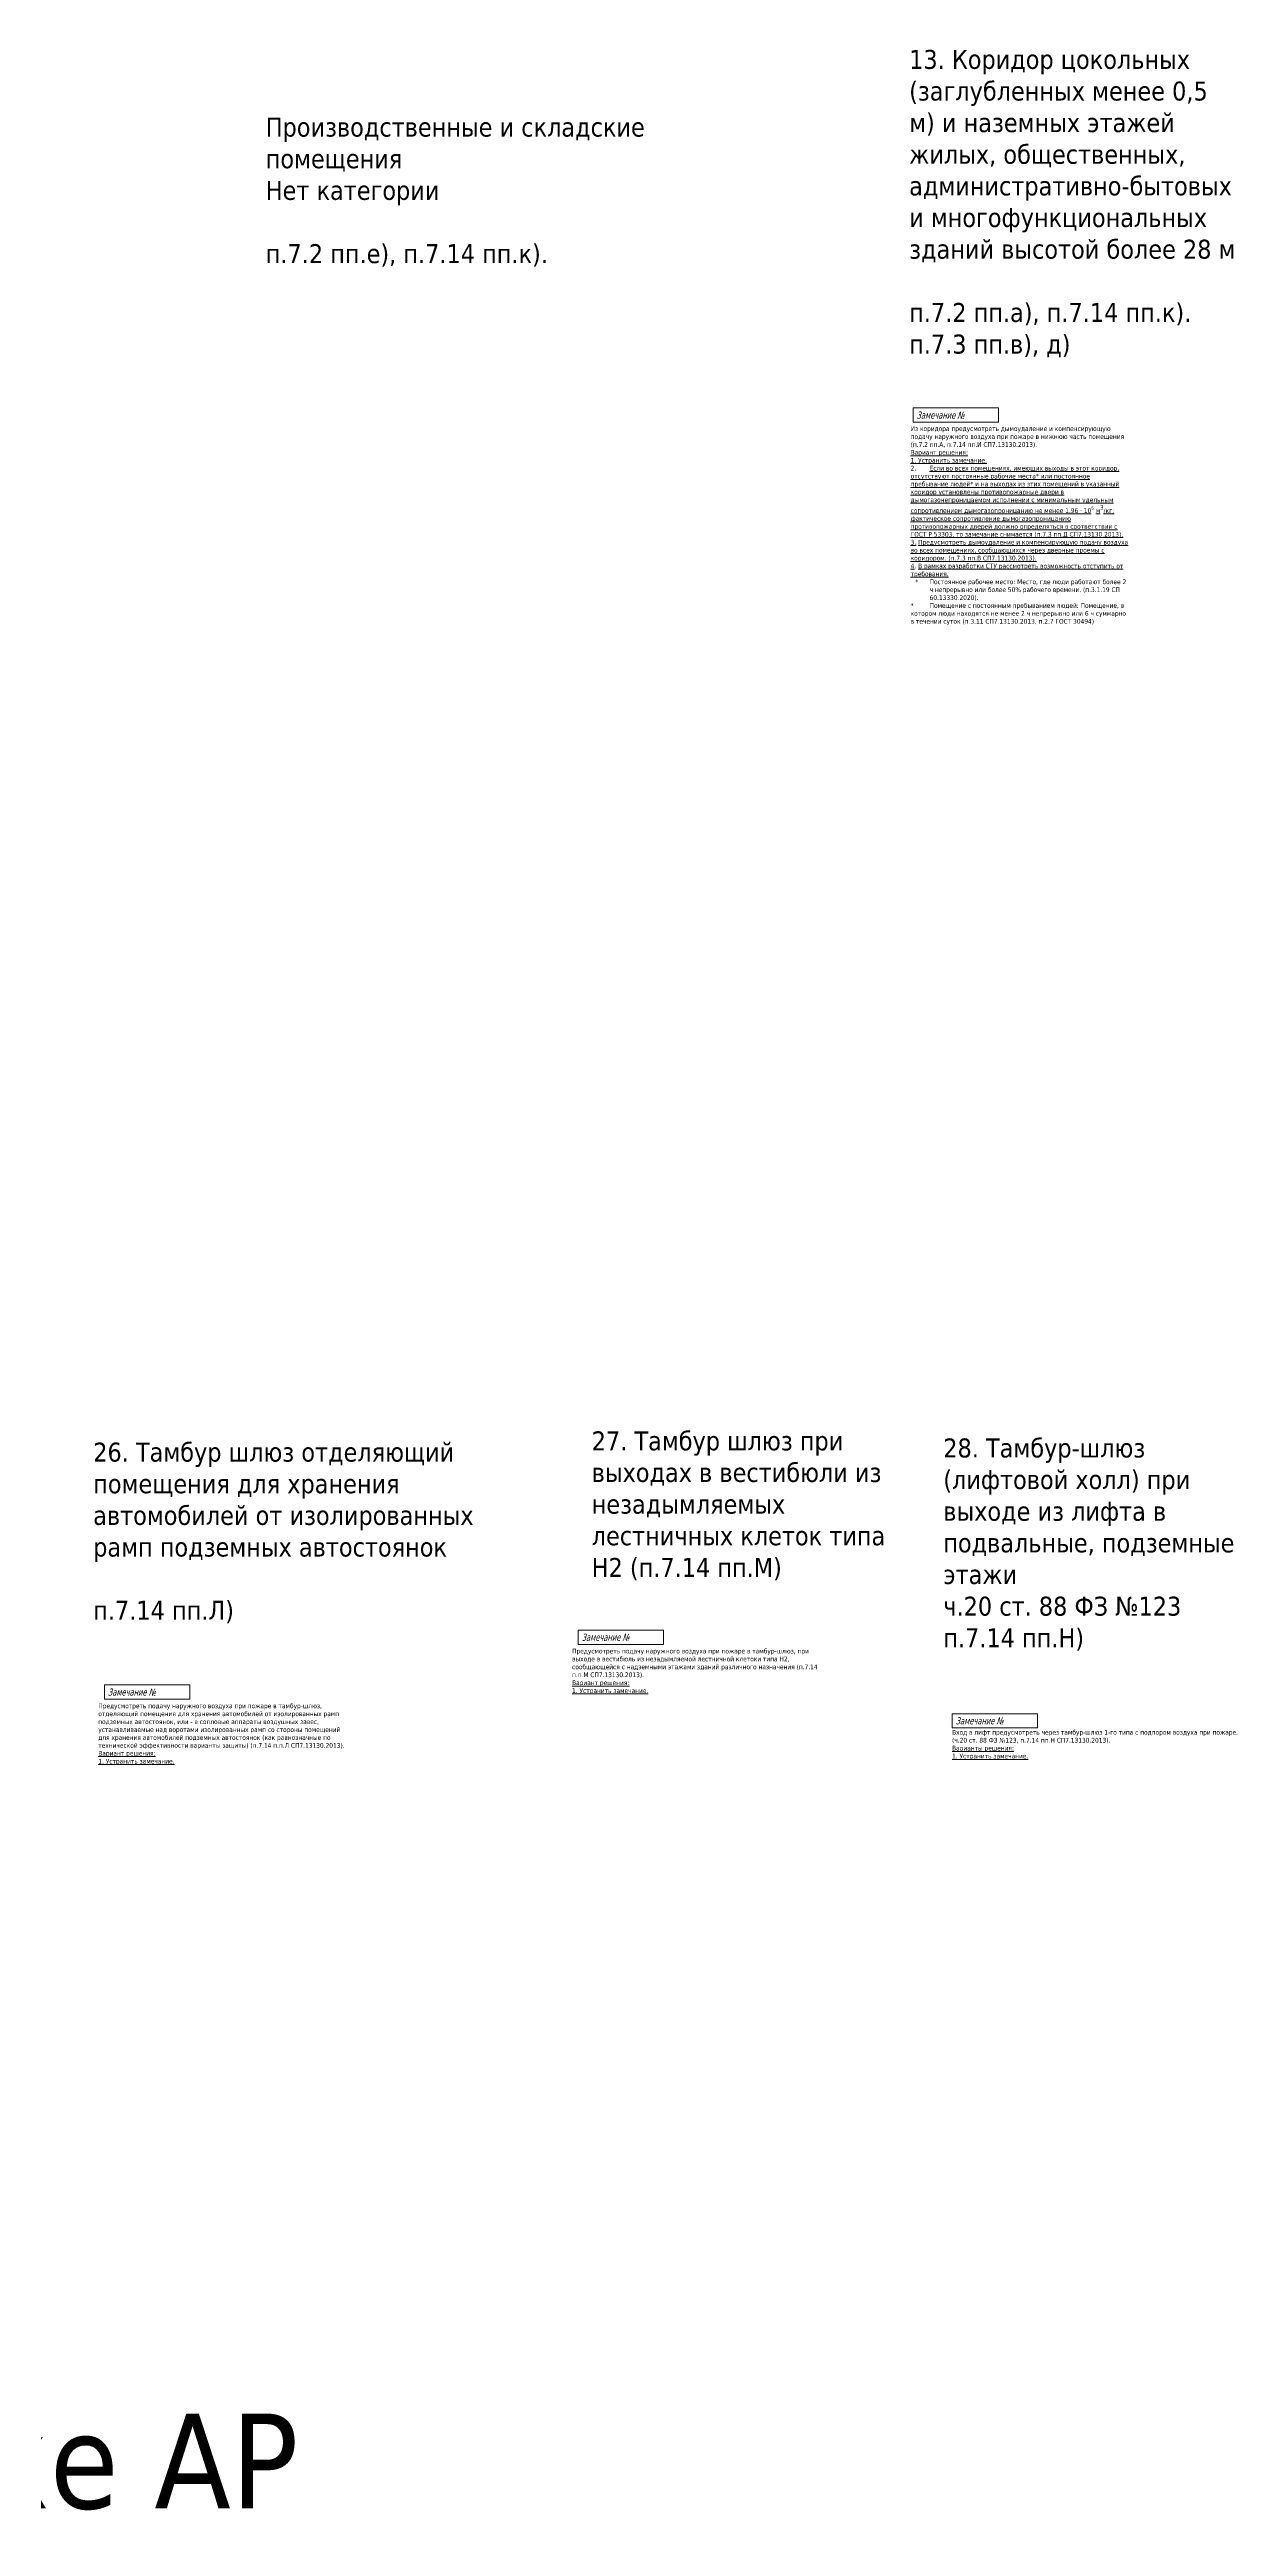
# Model space of a CAD drawing. Header units: millimetres. Extents: x -151274 to 981405, y -382735 to 210096.
# Drawn here: x 540509 to 690176, y -311510 to 1706 of the extents above; entities that cross this region are included whole.
import ezdxf

# ---------------------------------------------------------------- set-up
doc = ezdxf.new("R2010")
doc.units = ezdxf.units.MM
doc.layers.add('экспертиза ДУ', color=1, linetype='Continuous', lineweight=0)
doc.layers.add('экспертиза ДУ пояснения', color=6, linetype='Continuous', lineweight=0)
doc.styles.add('ЭКСПЕРТИЗА', font='tahoma.ttf')

msp = doc.modelspace()

# ---------------------------------------------------------------- linework, layer by layer
at = {"layer": 'экспертиза ДУ', "lineweight": 0}
for points in [[(649672, -43621), (660472, -43621), (660472, -45421), (649672, -45421), (649672, -43621)], [(654612, -208733), (665412, -208733), (665412, -210533), (654612, -210533), (654612, -208733)]]:
    msp.add_lwpolyline(points, dxfattribs=at)
at = {"layer": 'экспертиза ДУ', "color": 1, "lineweight": 0}
for points in [[(607332, -198167), (618132, -198167), (618132, -199967), (607332, -199967), (607332, -198167)], [(547437, -205099), (558237, -205099), (558237, -206899), (547437, -206899), (547437, -205099)]]:
    msp.add_lwpolyline(points, dxfattribs=at)

# ---------------------------------------------------------------- texts
at = {"layer": 'экспертиза ДУ', "lineweight": 0, "style": 'ЭКСПЕРТИЗА', "oblique": 14.99998, "width": 0.8}
for p in [(650122, -44971), (655062, -210083)]:
    msp.add_text('Замечание №', height=900, dxfattribs=at).set_placement(p)
at = {"layer": 'экспертиза ДУ', "color": 1, "lineweight": 0, "style": 'ЭКСПЕРТИЗА', "oblique": 14.99998, "width": 0.8}
for p in [(607782, -199517), (547887, -206449)]:
    msp.add_text('Замечание №', height=900, dxfattribs=at).set_placement(p)
at = {"layer": 'экспертиза ДУ', "color": 6, "ltscale": 100, "insert": (649367, -45934), "char_height": 600, "width": 26264.8, "attachment_point": 1, "style": 'ЭКСПЕРТИЗА'}
msp.add_mtext('\\A1;{\\C256;Из коридора предусмотреть дымоудаление и компенсирующую подачу наружного воздуха при пожаре в нижнюю часть помещения (п.7.2 пп.А, п.7.14 пп.\\A0;И \\A1;СП7.13130.2013).\\P\\L\\C6;Вариант решения:\\P1. Устранить замечание.\\P}2.^I{\\LЕсли во всех помещениях, имеющих выходы в этот коридор, отсутствуют постоянные рабочие места* или постоянное пребывание людей* и на выходах из этих помещений в указанный коридор установлены противопожарные двери в дымогазонепроницаемом исполнении с минимальным удельным сопротивлением дымогазопроницанию не менее 1,96 · 10\\H0.7x;\\S5^ ;\\H1.42857x; м\\H0.91667x;\\S3^ ;\\H1.09091x;/кг; фактическое сопротивление дымогазопроницанию противопожарных дверей должно определяться в соответствии с ГОСТ Р 53303, то замечание снимается (п.7.3 пп.Д СП7.13130.2013).\\P\\H0.99999x;3\\A0;. Предусмотреть дымоудаление и компенсирующую подачу воздуха во всех помещениях, сообщающихся через дверные проемы с коридором.\\A1;\\H1.00002x; \\A0;\\H0.99998x;(п.7.3 пп.В СП7.13130.2013).\\P\\C2;4\\l. \\LВ рамках разработки СТУ рассмотреть возможность отступить от требования. \\A1;\\H0.99999x;\\P\\pi-1800,l2400,t2400;\\A0;\\H1.00002x;\\l\\C6;*^I\\H0.99988x;Постоянное ра\\H1.00012x;бочее место: Место, где люди работают более 2 ч непрерывно или более 50% рабочего времени. (п.3.1.19 СП 60.13330.2020).\\P\\pi0,l0,tz;\\A1;*^IПомещение с постоянным пребыванием людей: \\A0;Помещение, в котором люди находятся не менее 2 ч непрерывно или 6 ч суммарно в течении суток \\A1;(п.3.11 СП7.13130.2013\\A0;,\\A1; п.2.7 ГОСТ 30494)}', dxfattribs=at)
at = {"layer": 'экспертиза ДУ', "color": 1, "ltscale": 100, "char_height": 600, "width": 30190.17, "attachment_point": 1, "style": 'ЭКСПЕРТИЗА'}
for s, insert in [('\\A1;Предусмотреть подачу наружного воздуха при пожаре в тамбур-шлюз, {\\A0;при выходе в вестибюль из незадымляемой лестничной клетоки типа Н2, сообщающейся с надземными этажами зданий различного назначения} ({\\A0;п.7.14 п.п.М СП7.13130.2013}).\\P{\\L\\C6;Вариант решения:\\P1. Устранить замечание.}', (606566, -200512)), ('\\A1;Предусмотреть подачу наружного воздуха при пожаре в тамбур-шлюз, {\\A0;\\C256;отделяющий помещения для хранения автомобилей от изолированных рамп подземных автостоянок, или - в сопловые аппараты воздушных завес, устанавливаемые над воротами изолированных рамп со стороны помещений для хранения автомобилей подземных автостоянок (как равнозначные по технической эффективности варианты защиты)\\A1; (\\A0;\\C1;п.7.\\C256;14 п.п.Л СП7.13130.2013}).\\P{\\L\\C6;Вариант решения:\\P1. Устранить замечание.}', (546671, -207444))]:
    msp.add_mtext(s, dxfattribs=dict(at, insert=insert))
at = {"layer": 'экспертиза ДУ', "lineweight": 0, "ltscale": 100, "transparency": 33554687, "insert": (654604, -210790), "char_height": 600, "width": 35300.38, "attachment_point": 1, "style": 'ЭКСПЕРТИЗА'}
msp.add_mtext('Вход в лифт предусмотреть через тамбур-шлюз 1-го типа с подпором воздуха при пожаре. (ч.20 ст. 88 ФЗ №123, {\\A1;\\C1;п.7.14 пп.Н СП7.13130.2013}).\\P{\\L\\C6;Варианты решения:\\P1. Устранить замечание.}', dxfattribs=at)
at = {"layer": 'экспертиза ДУ пояснения', "color": 2, "lineweight": 0, "attachment_point": 1, "style": 'ЭКСПЕРТИЗА'}
for s, insert, char_height, width in [('13. Коридор цокольных (заглубленных менее 0,5 м) и наземных этажей {\\C30;жилых, общественных, административно-бытовых и многофункциональных зданий высотой более 28 м\\A1;\\P}\\Pп.7.2 пп.а), п.7.14 пп.к).\\Pп.7.3 пп.в), д)', (649179, 1662), 2400, 41574.45), ('26. Тамбур шлюз отделяющий помещения для хранения автомобилей от изолированных рамп подземных автостоянок\\P\\Pп.7.14 пп.Л)', (546028, -174456), 2400, 48715.58), ('27. Тамбур шлюз при выходах в вестибюли из незадымляемых лестничных клеток типа Н2 (п.7.14 пп.М)', (609046, -173032), 2400, 41574.45), ('28. Тамбур-шлюз (лифтовой холл) при выходе из лифта в подвальные, подземные этажи \\Pч.20 ст. 88 ФЗ №123\\Pп.7.14 пп.Н)', (653493, -173931), 2400, 41574.45), ('Подпор и ДУ в соответствии с замечанием в оценке АР', (387911, -257228), 12000, 207872.23)]:
    msp.add_mtext(s, dxfattribs=dict(at, insert=insert, char_height=char_height, width=width))
at = {"layer": 'экспертиза ДУ пояснения', "color": 30, "lineweight": 0, "insert": (567839, -6901, 0), "char_height": 2400, "width": 48621.62, "attachment_point": 1, "style": 'ЭКСПЕРТИЗА'}
msp.add_mtext('\\A1;{\\C2;Производственные и складские помещения\\A0;\\C30;\\PНет категории\\P\\C2;\\Pп.7.2 пп.е), п.7.14 пп.к).}', dxfattribs=at)

doc.saveas('drawing.dxf')
